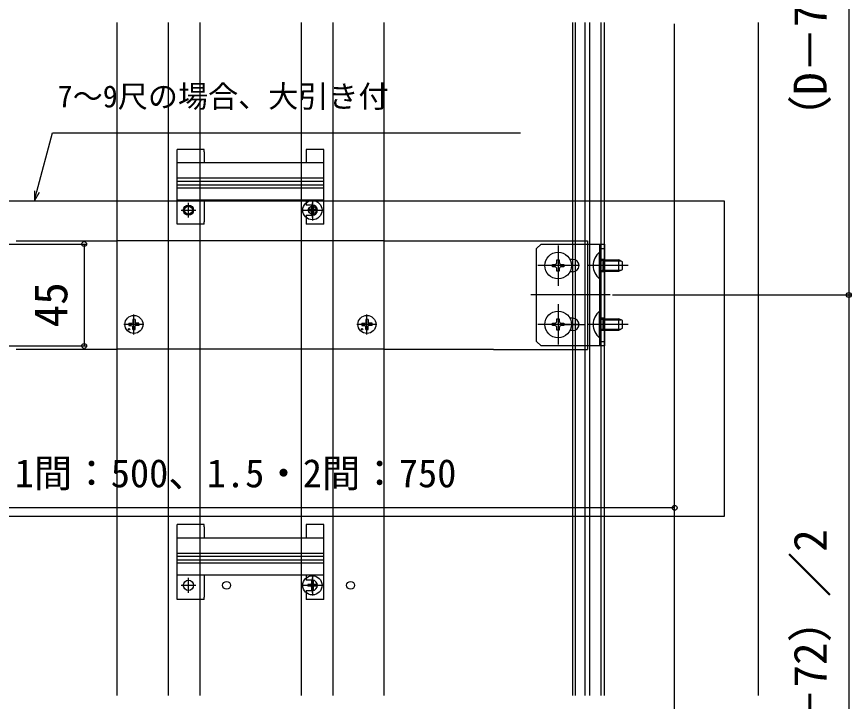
# Model space of a CAD drawing. Units: millimetres, scale not verified. Extents: x -875 to 875, y -1304 to 1297.
# Drawn here: x 21.7 to 390.6, y -900.9 to -598.5 of the extents above; entities that cross this region are included whole.
import ezdxf
from ezdxf.enums import TextEntityAlignment as Align

# ---------------------------------------------------------------- set-up
doc = ezdxf.new("R2010")
doc.units = ezdxf.units.MM
doc.header["$LTSCALE"] = 8
for name, color, linetype in [('0-4_YKK_12', 2, 'Continuous'), ('0-5_YKK_13', 4, 'Continuous'), ('0-6_YKK_D', 6, 'Continuous')]:
    doc.layers.add(name, color=color, linetype=linetype)
doc.styles.add('ＭＳ ゴシック', font='')
doc.styles.get('ＭＳ ゴシック').set_extended_font_data('MS Gothic')

msp = doc.modelspace()

# ---------------------------------------------------------------- linework, layer by layer
at = {"layer": '0-4_YKK_12'}
for p, q in [((66, -601.015), (66, -898.429)), ((88.6, -601.015), (88.6, -898.429)), ((102.6, -601.015), (102.6, -898.429)), ((147.4, -601.015), (147.4, -898.429)), ((161.4, -601.015), (161.4, -898.429)), ((184, -601.015), (184, -898.429)), ((267.5, -898.429), (267.5, -601.015)), ((268.7, -898.429), (268.7, -601.015)), ((273, -898.429), (273, -601.015)), ((275, -898.429), (275, -601.015)), ((280, -898.429), (280, -601.015)), ((280, -898.429), (280, -601.015)), ((281.5, -898.429), (281.5, -601.015)), ((349.5, -898.429), (349.5, -601.015)), ((312.5, -1092.2), (312.5, -601.72)), ((21.5, -697.45), (66, -697.45)), ((184, -697.45), (66, -697.45)), ((184, -697.45), (232.5, -697.45)), ((261, -699.555), (261, -717.355)), ((274, -697.455), (274, -745.455)), ((269.9, -708.455), (252.1, -708.455)), ((292, -708.455), (274.007, -708.455)), ((284, -721.45), (249, -721.45)), ((261, -725.555), (261, -743.355)), ((73.5, -738.85), (73.5, -730.05)), ((176.5, -738.85), (176.5, -730.05)), ((77.9, -734.45), (69.1, -734.45)), ((180.9, -734.45), (172.1, -734.45)), ((269.9, -734.455), (252.1, -734.455)), ((292, -734.455), (274.012, -734.455)), ((21.5, -745.45), (66, -745.45)), ((184, -745.45), (66, -745.45)), ((184, -745.45), (232.5, -745.45))]:
    msp.add_line(p, q, dxfattribs=at)
msp.add_lwpolyline([(-197.155, -679.817), (334.339, -679.817), (334.339, -819.365), (-197.155, -819.365)], close=True, dxfattribs=at)
for points in [[(232.5, -697.455), (267.5, -697.455), (274, -697.455)], [(232.5, -745.455), (267.5, -745.455), (274, -745.455)]]:
    msp.add_lwpolyline(points, dxfattribs=at)
for centre in [(97.6, -683.986), (152.4, -683.986), (114.481, -849.701), (169.281, -849.701)]:
    msp.add_circle(centre, 1.75, dxfattribs=at)
at = {"layer": '0-5_YKK_13'}
for p, q in [((104.6, -657.186), (92.6, -657.186)), ((92.6, -658.186), (92.6, -657.186)), ((92.6, -663.086), (92.6, -658.186)), ((104.6, -658.186), (104.6, -657.186)), ((104.6, -658.186), (104.6, -663.086)), ((149.6, -658.186), (149.6, -663.086)), ((157.4, -658.186), (157.4, -657.186)), ((157.4, -663.086), (157.4, -658.186)), ((157.4, -663.086), (92.6, -663.086)), ((92.6, -664.412), (92.6, -663.086)), ((157.4, -664.412), (157.4, -663.086)), ((92.6, -669.274), (92.6, -664.412)), ((157.4, -669.274), (157.4, -664.412)), ((92.6, -670.174), (92.6, -669.274)), ((92.6, -669.756), (157.4, -669.756)), ((92.6, -671.072), (92.6, -670.174)), ((92.6, -671.222), (92.6, -671.072)), ((92.6, -671.142), (157.4, -671.142)), ((92.6, -672.65), (92.6, -671.222)), ((157.4, -670.174), (157.4, -669.274)), ((157.4, -671.072), (157.4, -670.174)), ((157.4, -671.222), (157.4, -671.072)), ((157.4, -672.65), (157.4, -671.222)), ((92.6, -672.8), (92.6, -672.65)), ((92.6, -672.731), (157.4, -672.731)), ((92.6, -673.699), (92.6, -672.8)), ((92.6, -674.599), (92.6, -673.699)), ((92.6, -674.116), (157.4, -674.116)), ((92.6, -678.061), (92.6, -674.599)), ((157.4, -672.8), (157.4, -672.65)), ((157.4, -673.699), (157.4, -672.8)), ((157.4, -674.599), (157.4, -673.699)), ((157.4, -678.061), (157.4, -674.599)), ((92.6, -679.386), (92.6, -678.061)), ((157.4, -679.386), (157.4, -678.061)), ((92.6, -679.386), (157.4, -679.386)), ((92.6, -689.186), (92.6, -679.386)), ((97.6, -687.236), (97.6, -680.736)), ((104.6, -679.386), (104.6, -689.186)), ((149.6, -679.386), (149.6, -681.736)), ((152.4, -681.736), (149.6, -681.736)), ((152.75, -681.911), (152.05, -681.911)), ((152.05, -681.911), (152.05, -683.136)), ((152.4, -679.436), (152.4, -688.536)), ((152.4, -687.236), (152.4, -680.736)), ((152.75, -681.911), (152.75, -683.136)), ((157.4, -689.186), (157.4, -679.386)), ((94.35, -683.986), (100.85, -683.986)), ((147.85, -683.986), (156.95, -683.986)), ((149.15, -683.986), (155.65, -683.986)), ((150.325, -683.636), (150.325, -684.336)), ((151.55, -683.636), (150.325, -683.636)), ((151.55, -684.336), (150.325, -684.336)), ((152.05, -684.836), (152.05, -686.061)), ((152.75, -686.061), (152.05, -686.061)), ((152.75, -684.836), (152.75, -686.061)), ((154.475, -683.636), (153.25, -683.636)), ((154.475, -684.336), (153.25, -684.336)), ((154.475, -683.636), (154.475, -684.336)), ((104.6, -690.186), (104.6, -689.186)), ((149.6, -686.236), (152.4, -686.236)), ((149.6, -686.236), (149.6, -689.186)), ((149.6, -689.186), (149.6, -690.186)), ((157.4, -690.186), (157.4, -689.186)), ((157.4, -690.186), (149.6, -690.186)), ((251.5, -700.95), (253.5, -698.95)), ((279.5, -743.95), (279.5, -698.95)), ((281.5, -698.95), (281.5, -743.95)), ((251.5, -741.95), (251.5, -700.95)), ((279.252, -702.555), (279.5, -702.555)), ((279.252, -714.355), (279.252, -702.555)), ((279.5, -700.95), (281.5, -700.95)), ((279.5, -702.555), (279.5, -714.355)), ((267.5, -705.705), (266.22, -705.705)), ((281.5, -705.696), (279.5, -705.696)), ((280.9, -706.388), (279.977, -706.194)), ((280.9, -705.955), (280.305, -706.171)), ((280.9, -710.955), (280.9, -705.955)), ((280.9, -705.955), (287.8, -705.955)), ((280.9, -706.388), (288.72, -706.388)), ((287.8, -710.955), (287.8, -705.955)), ((289.5, -706.755), (287.8, -705.955)), ((289.5, -710.155), (289.5, -706.755)), ((261.5, -709.955), (261.5, -710.955)), ((267.5, -711.205), (266.22, -711.205)), ((281.5, -711.196), (279.5, -711.196)), ((280.9, -710.522), (279.977, -710.715)), ((280.9, -710.955), (280.305, -710.738)), ((280.9, -710.522), (288.72, -710.522)), ((280.9, -710.955), (287.8, -710.955)), ((287.8, -710.955), (289.5, -710.155)), ((279.252, -714.355), (279.5, -714.355)), ((279.252, -728.555), (279.5, -728.555)), ((279.252, -740.355), (279.252, -728.555)), ((279.5, -728.555), (279.5, -740.355)), ((71.255, -733.95), (72.363, -733.931)), ((72.363, -733.931), (72.88, -733.83)), ((72.981, -733.313), (72.88, -733.83)), ((73, -732.205), (72.981, -733.313)), ((74, -732.205), (74.019, -733.313)), ((74.019, -733.313), (74.12, -733.83)), ((74.637, -733.931), (74.12, -733.83)), ((75.745, -733.95), (74.637, -733.931)), ((174.255, -733.95), (175.363, -733.931)), ((175.363, -733.931), (175.88, -733.83)), ((175.981, -733.313), (175.88, -733.83)), ((176, -732.205), (175.981, -733.313)), ((177, -732.205), (177.019, -733.313)), ((177.019, -733.313), (177.12, -733.83)), ((177.637, -733.931), (177.12, -733.83)), ((178.745, -733.95), (177.637, -733.931)), ((267.5, -731.705), (266.22, -731.705)), ((281.5, -731.705), (279.5, -731.705)), ((280.9, -732.388), (279.977, -732.194)), ((280.9, -731.955), (280.305, -732.171)), ((280.9, -736.955), (280.9, -731.955)), ((280.9, -731.955), (287.8, -731.955)), ((280.9, -732.388), (288.72, -732.388)), ((287.8, -736.955), (287.8, -731.955)), ((289.5, -732.755), (287.8, -731.955)), ((289.5, -736.155), (289.5, -732.755)), ((71.255, -734.95), (72.363, -734.969)), ((72.363, -734.969), (72.88, -735.07)), ((72.981, -735.587), (72.88, -735.07)), ((73, -736.695), (72.981, -735.587)), ((74, -736.695), (74.019, -735.587)), ((74.019, -735.587), (74.12, -735.07)), ((74.637, -734.969), (74.12, -735.07)), ((75.745, -734.95), (74.637, -734.969)), ((174.255, -734.95), (175.363, -734.969)), ((175.363, -734.969), (175.88, -735.07)), ((175.981, -735.587), (175.88, -735.07)), ((176, -736.695), (175.981, -735.587)), ((177, -736.695), (177.019, -735.587)), ((177.019, -735.587), (177.12, -735.07)), ((177.637, -734.969), (177.12, -735.07)), ((178.745, -734.95), (177.637, -734.969)), ((261.5, -735.955), (261.5, -736.955)), ((262.25, -734.455), (272.75, -734.455)), ((267.5, -737.205), (266.22, -737.205)), ((281.5, -737.205), (279.5, -737.205)), ((280.9, -736.522), (279.977, -736.715)), ((280.9, -736.955), (280.305, -736.738)), ((280.9, -736.522), (288.72, -736.522)), ((280.9, -736.955), (287.8, -736.955)), ((287.8, -736.955), (289.5, -736.155)), ((279.252, -740.355), (279.5, -740.355)), ((251.5, -741.95), (253.5, -743.95)), ((279.5, -741.95), (281.5, -741.95)), ((104.6, -822.901), (92.6, -822.901)), ((92.6, -823.901), (92.6, -822.901)), ((92.6, -828.801), (92.6, -823.901)), ((104.6, -823.901), (104.6, -822.901)), ((104.6, -823.901), (104.6, -828.801)), ((149.6, -823.901), (149.6, -828.801)), ((157.4, -823.901), (157.4, -822.901)), ((157.4, -828.801), (157.4, -823.901)), ((157.4, -828.801), (92.6, -828.801)), ((92.6, -830.126), (92.6, -828.801)), ((157.4, -830.126), (157.4, -828.801)), ((92.6, -834.988), (92.6, -830.126)), ((157.4, -834.988), (157.4, -830.126)), ((92.6, -835.888), (92.6, -834.988)), ((92.6, -835.471), (157.4, -835.471)), ((92.6, -836.787), (92.6, -835.888)), ((92.6, -836.937), (92.6, -836.787)), ((92.6, -836.856), (157.4, -836.856)), ((92.6, -838.365), (92.6, -836.937)), ((157.4, -835.888), (157.4, -834.988)), ((157.4, -836.787), (157.4, -835.888)), ((157.4, -836.937), (157.4, -836.787)), ((157.4, -838.365), (157.4, -836.937)), ((92.6, -838.515), (92.6, -838.365)), ((92.6, -838.445), (157.4, -838.445)), ((92.6, -839.413), (92.6, -838.515)), ((92.6, -840.313), (92.6, -839.413)), ((92.6, -839.831), (157.4, -839.831)), ((92.6, -843.775), (92.6, -840.313)), ((157.4, -838.515), (157.4, -838.365)), ((157.4, -839.413), (157.4, -838.515)), ((157.4, -840.313), (157.4, -839.413)), ((157.4, -843.775), (157.4, -840.313)), ((92.6, -845.101), (92.6, -843.775)), ((157.4, -845.101), (157.4, -843.775)), ((92.6, -845.101), (157.4, -845.101)), ((92.6, -854.901), (92.6, -845.101)), ((97.6, -852.951), (97.6, -846.451)), ((104.6, -845.101), (104.6, -854.901)), ((149.6, -845.101), (149.6, -847.451)), ((152.4, -847.451), (149.6, -847.451)), ((152.75, -847.626), (152.05, -847.626)), ((152.05, -847.626), (152.05, -848.851)), ((152.4, -845.151), (152.4, -854.251)), ((152.4, -852.951), (152.4, -846.451)), ((152.75, -847.626), (152.75, -848.851)), ((157.4, -854.901), (157.4, -845.101)), ((94.35, -849.701), (100.85, -849.701)), ((147.85, -849.701), (156.95, -849.701)), ((149.15, -849.701), (155.65, -849.701)), ((149.6, -851.951), (152.4, -851.951)), ((149.6, -851.951), (149.6, -854.901)), ((150.325, -849.351), (150.325, -850.051)), ((151.55, -849.351), (150.325, -849.351)), ((151.55, -850.051), (150.325, -850.051)), ((152.05, -850.551), (152.05, -851.776)), ((152.75, -851.776), (152.05, -851.776)), ((152.75, -850.551), (152.75, -851.776)), ((154.475, -849.351), (153.25, -849.351)), ((154.475, -850.051), (153.25, -850.051)), ((154.475, -849.351), (154.475, -850.051)), ((104.6, -855.901), (104.6, -854.901)), ((149.6, -854.901), (149.6, -855.901)), ((157.4, -855.901), (157.4, -854.901)), ((157.4, -855.901), (149.6, -855.901))]:
    msp.add_line(p, q, dxfattribs=at)
for points in [[(157.4, -657.186), (149.6, -657.186), (149.6, -658.186)], [(104.6, -690.186), (92.6, -690.186), (92.6, -689.186)], [(253.5, -698.95), (267.5, -698.95), (281.5, -698.95)], [(259.5, -708.955), (258.5, -708.955), (258.5, -707.955), (259.5, -707.955)], [(260.5, -706.955), (260.5, -705.955), (261.5, -705.955), (261.5, -706.955)], [(262.5, -707.955), (263.5, -707.955), (263.5, -708.955), (262.5, -708.955)], [(261.5, -710.955), (260.5, -710.955), (260.5, -709.955)], [(259.5, -734.955), (258.5, -734.955), (258.5, -733.955), (259.5, -733.955)], [(260.5, -732.955), (260.5, -731.955), (261.5, -731.955), (261.5, -732.955)], [(262.5, -733.955), (263.5, -733.955), (263.5, -734.955), (262.5, -734.955)], [(261.5, -736.955), (260.5, -736.955), (260.5, -735.955)], [(281.5, -743.95), (267.5, -743.95), (253.5, -743.95)], [(157.4, -822.901), (149.6, -822.901), (149.6, -823.901)], [(104.6, -855.901), (92.6, -855.901), (92.6, -854.901)]]:
    msp.add_lwpolyline(points, dxfattribs=at)
for centre, radius in [((97.6, -683.986), 2.25), ((152.4, -683.986), 4.25), ((261, -708.455), 5.9), ((261, -734.455), 5.9), ((73.5, -734.45), 4), ((176.5, -734.45), 4), ((71.379, -736.571), 0.3), ((174.379, -736.571), 0.3), ((97.6, -849.701), 2.25), ((152.4, -849.701), 4.25)]:
    msp.add_circle(centre, radius, dxfattribs=at)
for centre, radius, start, end in [((152.4, -683.986), 2.25, 270, 90), ((151.55, -683.136), 0.5, 270, 0), ((151.55, -684.836), 0.5, 0, 90), ((153.25, -683.136), 0.5, 180, 270), ((153.25, -684.836), 0.5, 90, 180), ((284.2, -708.455), 7.7, 129.98312, 230.01688), ((259.5, -706.955), 1, 270, 0), ((262.5, -706.955), 1, 180, 270), ((267.5, -708.455), 2.75, 270, 90), ((280.1, -705.607), 0.6, 180, 289.96957), ((259.5, -709.955), 1, 0, 90), ((262.5, -709.955), 1, 90, 180), ((280.1, -711.302), 0.6, 70.03043, 180), ((284.2, -734.455), 7.7, 129.98312, 230.01688), ((73.5, -734.45), 2.3, 167.44414, 192.55586), ((73.5, -734.45), 2.3, 77.44414, 102.55586), ((73.5, -734.45), 2.3, 347.44414, 12.55586), ((176.5, -734.45), 2.3, 167.44414, 192.55586), ((176.5, -734.45), 2.3, 77.44414, 102.55586), ((176.5, -734.45), 2.3, 347.44414, 12.55586), ((259.5, -732.955), 1, 270, 0), ((262.5, -732.955), 1, 180, 270), ((267.5, -734.455), 2.75, 270, 90), ((280.1, -731.607), 0.6, 180, 289.96957), ((73.5, -734.45), 2.3, 257.44414, 282.55586), ((176.5, -734.45), 2.3, 257.44414, 282.55586), ((259.5, -735.955), 1, 0, 90), ((262.5, -735.955), 1, 90, 180), ((280.1, -737.302), 0.6, 70.03043, 180), ((152.4, -849.701), 2.25, 270, 90), ((151.55, -848.851), 0.5, 270, 0), ((151.55, -850.551), 0.5, 0, 90), ((153.25, -848.851), 0.5, 180, 270), ((153.25, -850.551), 0.5, 90, 180)]:
    msp.add_arc(centre, radius, start, end, dxfattribs=at)
at = {"layer": '0-6_YKK_D'}
for p, q in [((389.5, -431.2), (389.5, -721.45)), ((-14.3, -698.95), (52.5, -698.95)), ((51.5, -698.95), (51.5, -743.95)), ((285, -721.45), (390.5, -721.45)), ((285, -721.45), (390.5, -721.45)), ((389.5, -721.45), (389.5, -1014.7)), ((-14.3, -743.95), (52.5, -743.95)), ((312.5, -815.45), (-37.5, -815.45))]:
    msp.add_line(p, q, dxfattribs=at)
for points in [[(29.569, -679.817), (30.682, -675.663), (37.607, -649.817), (244.423, -649.817)], [(29.569, -675.365), (29.569, -679.817), (31.795, -675.961)]]:
    msp.add_lwpolyline(points, dxfattribs=at)
for centre in [(51.5, -698.95), (389.5, -721.45), (389.5, -721.45), (51.5, -743.95), (312.5, -815.45)]:
    msp.add_circle(centre, 1.075, dxfattribs=at)

# ---------------------------------------------------------------- texts
at = {"layer": '0-6_YKK_D', "style": 'ＭＳ ゴシック'}
for s, p in [('（D－72）／2', (384.114, -653.087)), ('45', (48.5, -735.768)), ('（D－72）／2', (384.114, -944.836))]:
    msp.add_text(s, height=14.66, rotation=90, dxfattribs=at).set_placement(p, align=Align.BOTTOM_LEFT)
for s, height, p in [('7～9尺の場合、大引き付', 9.751, (39.816, -641.518)), ('1間：500、1.5・2間：750', 12.46, (20.818, -810.132))]:
    msp.add_text(s, height=height, dxfattribs=at).set_placement(p, align=Align.BOTTOM_LEFT)

doc.saveas('drawing.dxf')
